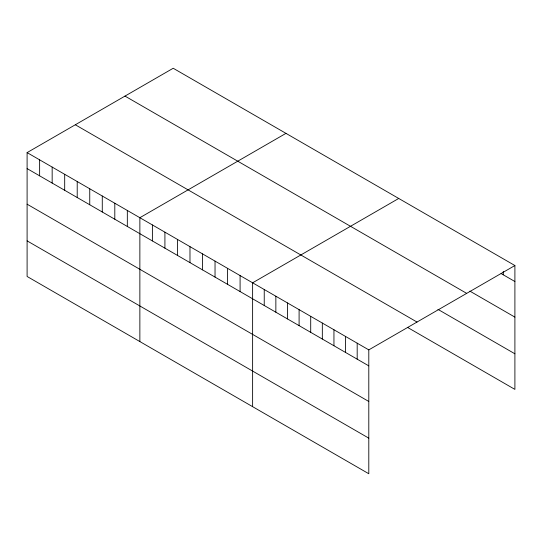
<?xml version="1.0" encoding="UTF-8"?>
<svg xmlns="http://www.w3.org/2000/svg" width="542" height="542" viewBox="0 0 542 542"><rect width="100%" height="100%" fill="white"/><g stroke="black" fill="none" stroke-linecap="round" stroke-linejoin="round"><path stroke-width="0.81" d="M27.1 152.607L368.797 349.881L368.797 473.742L27.1 276.467L27.1 152.607L173.203 68.258L514.9 265.533L514.9 389.393L407.435 327.348M285.959 133.359L139.863 217.708L139.863 341.568M398.722 198.46L252.619 282.809L252.619 406.669M368.797 349.881L514.9 265.533M501.106 273.554L514.9 281.522M469.88 291.129L514.9 317.117M124.985 96.09L466.689 293.371M437.929 309.36L514.9 353.797M75.311 124.768L417.015 322.05M27.1 168.596L368.797 365.87M27.1 204.192L368.797 401.473M27.1 240.865L368.797 438.146M503.281 271.447L503.281 274.814M357.185 343.174L357.185 359.163M345.566 336.467L345.566 352.456M333.947 329.76L333.947 345.749M322.327 323.052L322.327 339.041M310.708 316.345L310.708 332.334M299.096 309.638L299.096 325.627M287.477 302.931L287.477 318.92M275.858 296.223L275.858 312.212M264.239 289.516L264.239 305.505M240.092 275.573L240.092 291.562M227.565 268.344L227.565 284.333M215.038 261.108L215.038 277.097M202.505 253.873L202.505 269.862M189.978 246.644L189.978 262.633M177.451 239.408L177.451 255.397M164.917 232.172L164.917 248.161M152.39 224.944L152.39 240.926M127.329 210.472L127.329 226.461M114.802 203.243L114.802 219.225M102.275 196.008L102.275 211.997M89.748 188.772L89.748 204.761M77.215 181.543L77.215 197.525M64.688 174.307L64.688 190.296M52.161 167.071L52.161 183.06M39.627 159.836L39.627 175.825"/></g></svg>
